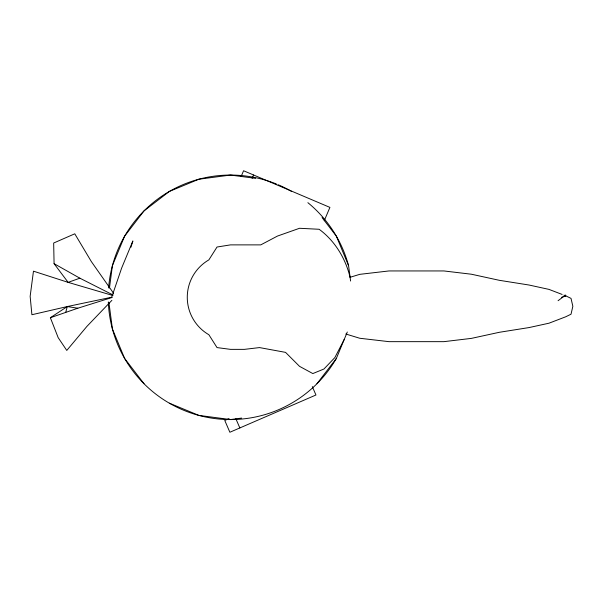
<?xml version="1.0" encoding="UTF-8"?>
<svg xmlns="http://www.w3.org/2000/svg" width="603" height="603" viewBox="0 0 603 603"><rect width="100%" height="100%" fill="white"/><g stroke="black" fill="none" stroke-linecap="round" stroke-linejoin="round"><path stroke-width="0.9" d="M109.467 288L112.407 265.667L124.617 236.18L144.049 210.862L169.368 191.437L198.847 179.227L230.489 175.058L255.612 178.367M65.712 312.407L67.265 306.558L111.329 297.287M130.941 247.207L132.879 240.951L121.618 268.131L111.676 297.309M316.929 383.749L336.361 358.431L347.298 332.027M241.094 176.596L243.574 170.747L329.909 207.394L324.241 220.751M252.152 178.33L253.569 174.991M344.26 339.361L334.869 357.571L323.939 369.013L312.829 373.566L299.518 366.33L285.551 352.371L259.516 347.584L244.434 349.363L230.489 349.363L217.02 347.584L208.879 334.733A43.22 43.22 0 0 1 208.879 259.878L217.02 247.026L230.489 244.878L260.76 244.878L277.486 236.059L299.518 228.281L319.145 229.276C334.921 240.846 345.587 258.536 350.117 277.41M111.887 300.347L86.922 326.389L66.775 350.426L58.174 337.642L50.373 317.721L67.265 306.558L77.81 308.216L112.203 297.445M564.664 295.772L565.659 295.018L565.659 296.148L564.664 295.772L558.069 300.709M229.057 418.603L224.776 420.457L229.879 432.253L315.949 395.003L312.309 386.583M561.446 297.385L565.659 295.794L571.018 298.387L572.85 306.301L571.018 314.208L565.659 316.809L548.971 323.208L529.027 327.572L499.344 332.291L471.395 338.381L443.898 341.66L389.003 341.66L359.757 338.26L345.798 334.002M113.228 295.078L79.867 278.187L68.131 282.362L33.467 271.169L30.15 296.344L31.906 314.728L67.265 306.558M50.373 317.721L77.81 308.216M350.162 277.267L359.757 274.342L389.003 270.943L443.898 270.943L471.395 274.222L499.344 280.312L529.027 285.023L548.971 289.387L562.147 294.445M241.66 418.083L230.489 419.552L198.847 415.392L169.368 403.173M112.135 295.289L68.131 282.362L54.082 263.669L53.667 243.024L74.772 233.806L91.362 261.604L113.605 293.322M563.903 295.123L565.659 295.794M54.082 263.669L79.867 278.187M322.07 217.57L336.361 236.18L348.572 265.667L350.592 281.028M144.049 383.749L124.617 358.431L112.407 328.944L108.977 302.887M235.833 418.678L239.843 427.942M336.361 358.431A122.243 122.243 0 0 1 108.329 301.982M108.6 287.933A122.243 122.243 0 0 1 276.393 184.005M278.141 184.729A122.243 122.243 0 0 1 291.611 191.437M307.877 202.676A122.243 122.243 0 0 1 348.572 265.667"/></g></svg>
